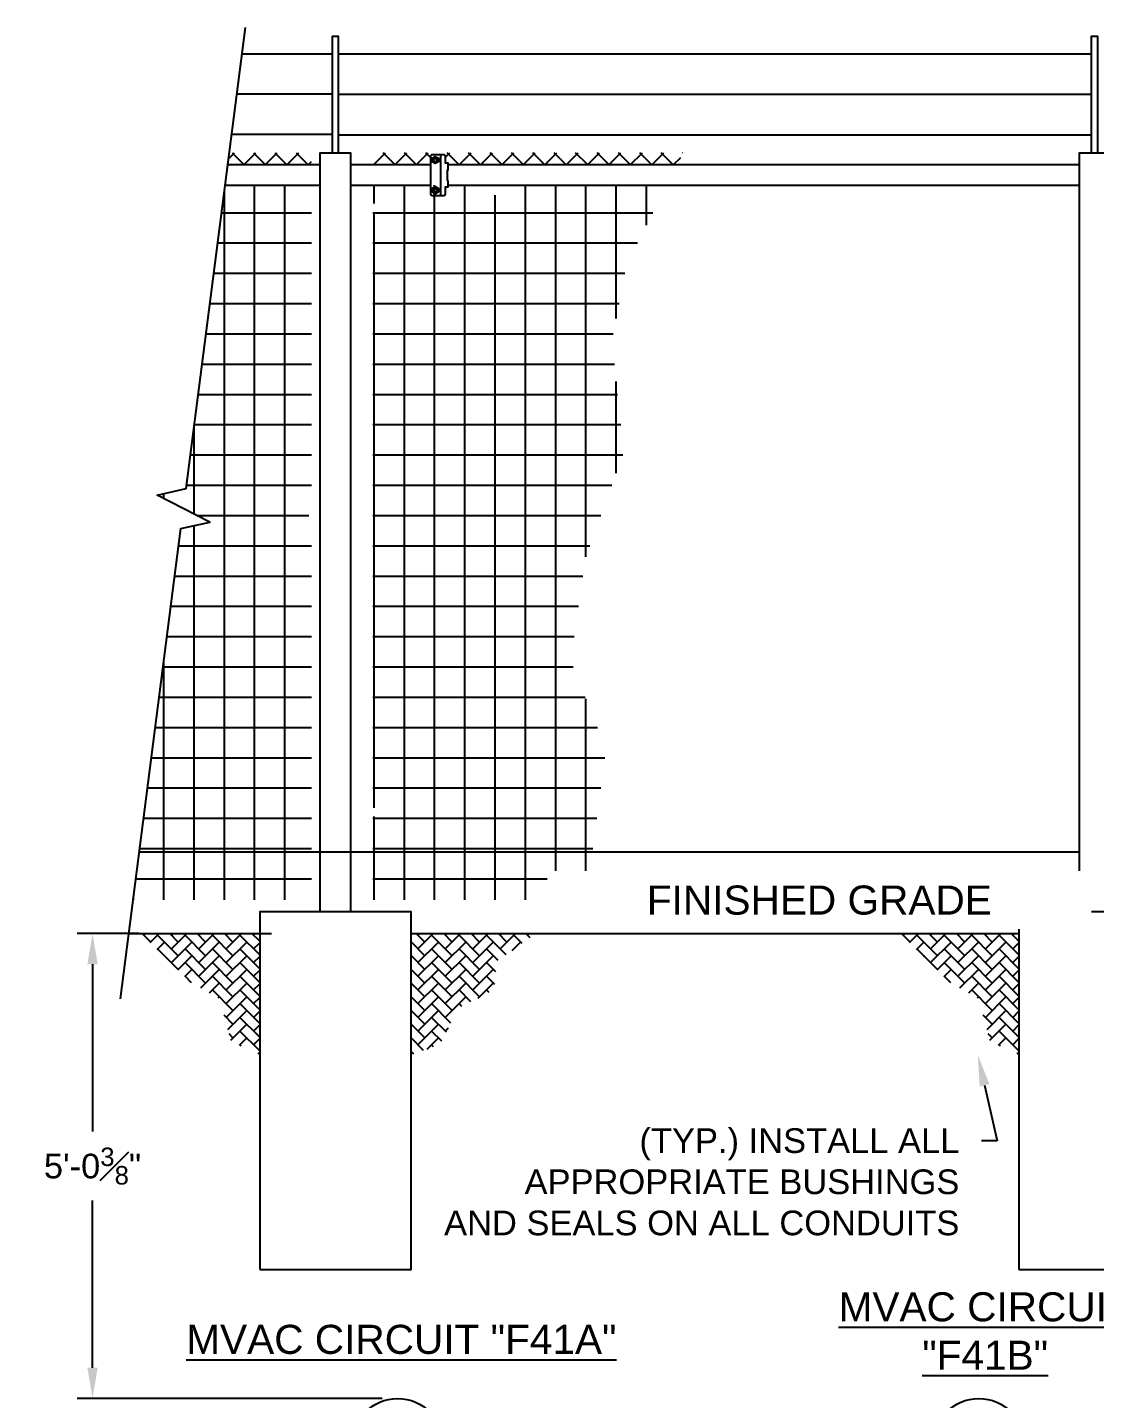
# Model space of a CAD drawing. Header units: feet. Extents: x -19 to 1011, y -11 to 595.
# Drawn here: x 80.6 to 219.2, y 113.9 to 292 of the extents above; entities that cross this region are included whole.
import ezdxf
from ezdxf import colors
from ezdxf.entities.mleader import LeaderData, LeaderLine
from ezdxf.math import Vec2, Vec3

# ---------------------------------------------------------------- set-up
doc = ezdxf.new("R2010")
doc.units = ezdxf.units.FT
doc.header["$MEASUREMENT"] = 0
for name, color, linetype in [('8 IN SCH80 PVC CONDUIT', 4, 'Continuous'), ('E-DETL', 7, 'Continuous'), ('G-ANNO-DIMS', 1, 'Continuous'), ('G-ANNO-TEXT', 1, 'Continuous'), ('HATCH', 9, 'Continuous')]:
    doc.layers.add(name, color=color, linetype=linetype)
doc.styles.add('NEI-A', font='arial.ttf')
doc.styles.get("Standard").update_dxf_attribs({"font": 'arial.ttf'})
doc.linetypes.add('FENCELINE', pattern='A,1,-0.2,["X",Standard,S=0.1,R=0,X=-0.05,Y=-0.05],-0.2', length=1.4)
doc.dimstyles.new('NEI-A', dxfattribs={"dimtxt": 0.1, "dimasz": 0.125, "dimexe": 0.0625, "dimexo": 0.0625, "dimgap": 0.0625, "dimtad": 0, "dimtih": 1, "dimtoh": 1, "dimdec": 4, "dimzin": 3, "dimdsep": 46, "dimlunit": 4, "dimtxsty": 'NEI-A', "dimcen": 0, "dimadec": 0, "dimazin": 0, "dimtfac": 0.75, "dimtdec": 4, "dimtofl": 0, "dimtmove": 0, "dimatfit": 3, "dimfxl": 1, "dimfrac": 1, "dimtolj": 1, "dimtzin": 0, "dimarcsym": 0})
pattern_1 = [(45, (-89.288, 350.216), (1e-16, 1.7789855), [3.773798, -1.257933]), (135, (-88.3985, 351.1055), (1e-16, 1.7789855), [3.773798, -1.257933])]

# ---------------------------------------------------------------- blocks, each defined once
blk = doc.blocks.new('*D13')
at = {"layer": 'Defpoints', "color": 0, "transparency": 16777216}
for p in [(97.08, 174.31), (89.05, 113.93), (128.68, 113.93)]:
    blk.add_point(p, dxfattribs=at)
at = {"layer": 'G-ANNO-DIMS', "color": 0, "lineweight": -2, "transparency": 16777216}
for p, q in [((95.08, 174.31), (87.05, 174.31)), ((89.05, 170.31), (89.05, 148.6)), ((89.05, 117.93), (89.05, 139.64)), ((126.68, 113.93), (87.05, 113.93))]:
    blk.add_line(p, q, dxfattribs=at)
at = {"layer": 'G-ANNO-DIMS', "color": 0, "transparency": 16777216}
for points in [[(88.38, 170.31), (89.72, 170.31), (89.05, 174.31)], [(88.38, 117.93), (89.72, 117.93), (89.05, 113.93)]]:
    blk.add_solid(points, dxfattribs=at)
at = {"layer": 'G-ANNO-DIMS', "color": 0, "transparency": 16777216, "insert": (89.05, 144.12), "char_height": 3.2, "attachment_point": 5, "style": 'NEI-A'}
blk.add_mtext('\\A1;5\'-0{\\H0.75x;\\S3#8;}"', dxfattribs=at)

msp = doc.modelspace()

# ---------------------------------------------------------------- hatches: boundary and pattern name
at = {"layer": 'E-DETL', "linetype": 'Continuous'}
h = msp.add_hatch(dxfattribs=at)
h.set_pattern_fill('ANSI37', color=9, scale=15.724159)
h.set_pattern_definition([(45, (-88.6415, 1291.4641), (-1.3898324, 1.3898324), []), (135, (-88.6415, 1291.4641), (-1.3898324, -1.3898324), [])])
h.paths.add_polyline_path([(106.80827, 275.66043), (106.60688, 274.09679), (117.4753, 274.09679), (117.4753, 275.66043)])
h = msp.add_hatch(dxfattribs=at)
h.set_pattern_fill('ANSI37', color=9, scale=15.724159)
h.set_pattern_definition([(45, (-194.1157, 1291.4641), (-1.3898324, 1.3898324), []), (135, (-194.1157, 1291.4641), (-1.3898324, -1.3898324), [])])
edge = h.paths.add_edge_path()
edge.add_arc((133.17145, 275.16912), 0.24876, 90, 180, ccw=False)
edge.add_line((133.17145, 275.41788), (134.65423, 275.41788))
edge.add_arc((134.65423, 275.16912), 0.24876, 0, 90, ccw=False)
edge.add_line((134.90299, 275.16912), (134.90299, 274.309))
edge.add_line((134.90299, 274.309), (135.23373, 274.309))
edge.add_line((135.23373, 274.309), (135.23373, 274.09679))
edge.add_line((135.23373, 274.09679), (164.93636, 274.09679))
edge.add_line((164.93636, 274.09679), (165.7266, 275.66043))
edge.add_line((165.7266, 275.66043), (125.43578, 275.66043))
edge.add_line((125.43578, 275.66043), (125.43578, 274.09679))
edge.add_line((125.43578, 274.09679), (132.92269, 274.09679))
edge.add_line((132.92269, 274.09679), (132.92269, 275.16912))
h = msp.add_hatch(dxfattribs=at)
h.set_pattern_fill('NET', color=9, scale=31.448317)
h.set_pattern_definition([(0, (-133.6286, -74.104), (0, 3.93104), []), (90, (-133.6286, -74.104), (-3.93104, 2e-16), [])])
h.paths.add_polyline_path([(117.4753, 228.28267), (117.16082, 228.28267), (117.16082, 229.42826), (117.4753, 229.42826), (117.4753, 267.94278), (117.16082, 267.94278), (117.16082, 269.08838), (117.4753, 269.08838), (117.4753, 271.4761), (106.26933, 271.4761), (101.19506, 232.07956), (97.45702, 231.23985), (104.26354, 227.72083), (100.5255, 226.88112), (94.32024, 178.70356), (117.4753, 178.70356), (117.4753, 189.49239), (117.16082, 189.49239), (117.16082, 190.63799), (117.4753, 190.63799)])
h = msp.add_hatch(dxfattribs=at)
h.set_pattern_fill('NET', color=9, scale=31.448317)
h.set_pattern_definition([(0, (-239.9743, -74.104), (0, 3.93104), []), (90, (-239.9743, -74.104), (-3.93104, 2e-16), [])])
edge = h.paths.add_edge_path()
edge.add_line((125.43578, 190.63799), (125.75027, 190.63799))
edge.add_line((125.75027, 190.63799), (125.75027, 189.49239))
edge.add_line((125.75027, 189.49239), (125.43578, 189.49239))
edge.add_line((125.43578, 189.49239), (125.43578, 178.70356))
edge.add_line((125.43578, 178.70356), (153.15591, 178.70356))
edge.add_line((153.15591, 178.70356), (155.74187, 198.25009))
edge.add_line((155.74187, 198.25009), (151.16108, 209.6939))
edge.add_line((151.16108, 209.6939), (153.06974, 223.045))
edge.add_line((153.06974, 223.045), (158.03226, 236.77757))
edge.add_line((158.03226, 236.77757), (156.50533, 251.27306))
edge.add_line((156.50533, 251.27306), (158.414, 261.19102))
edge.add_line((158.414, 261.19102), (163.6119, 271.4761))
edge.add_line((163.6119, 271.4761), (141.80055, 271.4761))
edge.add_line((141.80055, 271.4761), (141.80055, 271.25011))
edge.add_line((141.80055, 271.25011), (141.46982, 271.25011))
edge.add_line((141.46982, 271.25011), (141.46982, 270.38999))
edge.add_arc((141.22106, 270.38999), 0.24876, -90, 0, ccw=False)
edge.add_line((141.22106, 270.14123), (139.73828, 270.14123))
edge.add_arc((139.73828, 270.38999), 0.24876, 180, 270, ccw=False)
edge.add_line((139.48952, 270.38999), (139.48952, 271.4761))
edge.add_line((139.48952, 271.4761), (125.43578, 271.4761))
edge.add_line((125.43578, 271.4761), (125.43578, 269.08838))
edge.add_line((125.43578, 269.08838), (125.75027, 269.08838))
edge.add_line((125.75027, 269.08838), (125.75027, 267.94278))
edge.add_line((125.75027, 267.94278), (125.43578, 267.94278))
edge.add_line((125.43578, 267.94278), (125.43578, 190.63799))
h = msp.add_hatch(dxfattribs=at)
h.set_pattern_fill('AR-HBONE', color=9, scale=0.314483)
h.set_pattern_definition(pattern_1)
h.paths.add_polyline_path([(110.75705, 174.30989), (95.34922, 174.30989), (101.79896, 167.9732), (105.56141, 165.85506), (107.02848, 160.3087), (110.75705, 158.56677)])
h = msp.add_hatch(dxfattribs=at)
h.set_pattern_fill('AR-HBONE', color=9, scale=0.314483)
h.set_pattern_definition(pattern_1)
h.paths.add_polyline_path([(146.62, 174.30989), (130.41225, 174.30989), (130.41225, 158.50507), (134.20008, 159.92843), (136.61005, 164.66065), (141.23003, 166.96899), (141.53803, 170.66233)])
h = msp.add_hatch(dxfattribs=at)
h.set_pattern_fill('AR-HBONE', color=9, scale=0.314483)
h.set_pattern_definition([(45, (9.3156, 350.216), (1e-16, 1.7789855), [3.773798, -1.257933]), (135, (10.2051, 351.1055), (1e-16, 1.7789855), [3.773798, -1.257933])])
h.paths.add_polyline_path([(209.36063, 174.30989), (193.9528, 174.30989), (200.40253, 167.9732), (204.16499, 165.85506), (205.63206, 160.3087), (209.36063, 158.56677)])

# ---------------------------------------------------------------- linework, layer by layer
at = {"layer": '8 IN SCH80 PVC CONDUIT', "linetype": 'Continuous', "ltscale": 2}
for centre in [(128.67867, 107.95395), (204.15463, 107.95395)]:
    msp.add_circle(centre, 5.97518, dxfattribs=at)
at = {"layer": 'E-DETL', "color": 7, "linetype": 'FENCELINE', "ltscale": 0.75}
for p, q in [((108.46336, 288.51052), (120.19331, 288.51062)), ((107.79552, 283.32543), (120.19331, 283.32571)), ((107.12126, 278.09042), (120.19331, 278.08975))]:
    msp.add_line(p, q, dxfattribs=at)
at = {"layer": 'E-DETL', "color": 6, "linetype": 'Continuous'}
for points in [[(92.66226, 165.83104), (100.5255, 226.88112), (104.26354, 227.72083), (97.45702, 231.23985), (101.19506, 232.07956), (108.90677, 291.95313)], [(134.28319, 270.14091), (134.28319, 275.4156)]]:
    msp.add_lwpolyline(points, dxfattribs=at)
at = {"layer": 'E-DETL', "color": 7, "linetype": 'Continuous'}
for points in [[(120.20354, 275.66043), (120.20354, 290.80543), (120.96576, 290.80543), (120.96576, 275.66043)], [(218.80712, 275.66043), (218.80712, 290.80543), (219.56934, 290.80543), (219.56934, 275.66043)], [(118.61913, 177.13115), (118.61913, 275.66043), (122.55017, 275.66043), (122.55017, 177.13115)], [(217.22271, 177.13115), (217.22271, 275.66043), (221.15375, 275.66043), (221.15375, 177.13115)], [(118.61913, 274.09679), (106.60688, 274.09679)], [(132.92269, 274.09679), (122.55135, 274.09679)], [(217.22271, 274.09679), (135.23373, 274.09679)], [(106.26933, 271.4761), (118.62032, 271.4761)], [(122.54921, 271.4761), (132.92269, 271.4761)], [(135.23373, 271.4761), (217.22271, 271.4761)], [(95.12303, 184.93643), (217.22271, 184.93643)]]:
    msp.add_lwpolyline(points, dxfattribs=at)
at = {"layer": 'E-DETL', "color": 7, "linetype": 'FENCELINE', "ltscale": 0.75}
for points in [[(120.97139, 288.5106), (218.80712, 288.5106)], [(120.96017, 283.26922), (218.80712, 283.26922)], [(120.96017, 278.02783), (218.80712, 278.02783)]]:
    msp.add_lwpolyline(points, dxfattribs=at)
at = {"layer": 'E-DETL', "color": 6, "linetype": 'Continuous'}
msp.add_lwpolyline([(135.23373, 272.08331), (135.14543, 272.08331), (135.14543, 273.4758), (135.23373, 273.4758), (135.23373, 274.309), (134.90299, 274.309), (134.90299, 275.16912, 0.414213562), (134.65423, 275.41788), (133.17145, 275.41788, 0.414213562), (132.92269, 275.16912), (132.92269, 270.38999, 0.414213562), (133.17145, 270.14123), (134.65423, 270.14123, 0.414213562), (134.90299, 270.38999), (134.90299, 271.25011), (135.23373, 271.25011)], format="xyb", close=True, dxfattribs=at)
for points in [[(133.56409, 275.21149), (133.96882, 274.97782), (133.96882, 274.51048), (133.56409, 274.27681), (133.15936, 274.51048), (133.15936, 274.97782)], [(133.56409, 271.29248), (133.96882, 271.05881), (133.96882, 270.59147), (133.56409, 270.3578), (133.15936, 270.59147), (133.15936, 271.05881)]]:
    msp.add_lwpolyline(points, close=True, dxfattribs=at)
at = {"layer": 'E-DETL', "color": 7, "linetype": 'Continuous'}
for points in [[(110.75705, 130.7074), (130.41225, 130.7074), (130.41225, 177.13115), (110.75705, 177.13115)], [(209.36063, 130.7074), (229.01583, 130.7074), (229.01583, 177.13115), (209.36063, 177.13115)]]:
    msp.add_lwpolyline(points, close=True, dxfattribs=at)
at = {"layer": 'E-DETL', "color": 4, "linetype": 'Continuous'}
for points in [[(93.75433, 174.30989), (112.27504, 174.30989)], [(130.41225, 174.30989), (209.36063, 174.30989)]]:
    msp.add_lwpolyline(points, dxfattribs=at)
at = {"layer": 'E-DETL', "color": 6, "linetype": 'Continuous'}
for centre in [(133.57185, 274.73906), (133.57185, 270.82005)]:
    msp.add_circle(centre, 0.21566, dxfattribs=at)
at = {"layer": 'HATCH'}
msp.add_line((130.46969, 162.55253), (130.36024, 162.70884), dxfattribs=at)

# ---------------------------------------------------------------- texts
at = {"layer": 'G-ANNO-TEXT', "linetype": 'Continuous', "insert": (204.98004, 122.69989), "char_height": 3.773798, "attachment_point": 5, "style": 'NEI-A', "bg_fill": 3, "box_fill_scale": 1.5, "bg_fill_color": 256, "bg_fill_transparency": 0}
msp.add_mtext_dynamic_manual_height_columns('{\\LMVAC CIRCUIT "F41B"}', width=46.5898279, gutter_width=0.68793, heights=[0], dxfattribs=at)

# ---------------------------------------------------------------- dimensions: what is measured, and where the dimension line sits
at = {"layer": 'G-ANNO-DIMS'}
dim = msp.add_linear_dim(base=(89.04915, 113.92913), p1=(97.08231, 174.30989), p2=(128.67867, 113.92913), angle=90, dimstyle='NEI-A', override={"dimscale": 32}, dxfattribs=at)
dim.commit()
dim.dimension.update_dxf_attribs({"geometry": '*D13', "text_midpoint": (89.04915, 144.11951)})

# ---------------------------------------------------------------- leaders
at = {"layer": 'G-ANNO-TEXT'}
ml = msp.add_multileader_mtext('Standard', dxfattribs=at)
ml.set_content('\\A1;(TYP.) INSTALL ALL \\PAPPROPRIATE BUSHINGS \\PAND SEALS ON ALL CONDUITS ', color=256, style='NEI-A')
ml.set_leader_properties()
ml.build(insert=Vec2(0, 0))
ml.multileader.update_dxf_attribs({"dogleg_length": 2.0031, "arrow_head_size": 4.0062})
ctx = ml.context
ctx.base_point, ctx.char_height, ctx.arrow_head_size, ctx.landing_gap_size, ctx.plane_origin = Vec3(132.04938, 147.39354), 3.2049631, 4.0062, 2.88447, Vec3(-550.66545, -593.42807)
ctx.text_align_type = 2
notes = []
notes.append((ctx, [(0, (1, 1, 0), (206.51569, 147.39354), (-1, 0), 2.0031, [(1, [(204.0276, 158.51071)], 0, [])])]))
ctx.mtext.insert, ctx.mtext.width, ctx.mtext.alignment, ctx.mtext.flow_direction = Vec3(201.62812, 149.02335), 76.0304851, 3, 5
for ctx, leaders in notes:
    for number, flags, end, landing, length, lines in leaders:
        leader = LeaderData()
        leader.index, (leader.has_last_leader_line, leader.has_dogleg_vector, leader.attachment_direction) = number, flags
        leader.last_leader_point, leader.dogleg_vector, leader.dogleg_length = Vec3(end), Vec3(landing), length
        for number, points, colour, breaks in lines:
            line = LeaderLine()
            line.index, line.vertices, line.color, line.breaks = number, Vec3.list(points), colors.encode_raw_color(colour), breaks
            leader.lines.append(line)
        ctx.leaders.append(leader)

# ---------------------------------------------------------------- next in the draw order: texts
at = {"layer": 'G-ANNO-TEXT', "linetype": 'Continuous', "insert": (183.44248, 178.62738), "char_height": 3.773798, "attachment_point": 5, "style": 'NEI-A', "bg_fill": 2}
msp.add_mtext_dynamic_manual_height_columns('FINISHED GRADE', width=66.8964668, gutter_width=34.3966, heights=[0], dxfattribs=at)
at = {"layer": 'G-ANNO-TEXT', "linetype": 'Continuous', "insert": (129.15806, 121.59288), "char_height": 3.773798, "attachment_point": 5, "style": 'NEI-A', "bg_fill": 3, "box_fill_scale": 1.5, "bg_fill_color": 256, "bg_fill_transparency": 0}
msp.add_mtext_dynamic_manual_height_columns('{\\LMVAC CIRCUIT "F41A"}', width=54.7333527, gutter_width=0.68793, heights=[0], dxfattribs=at)

doc.saveas('drawing.dxf')
